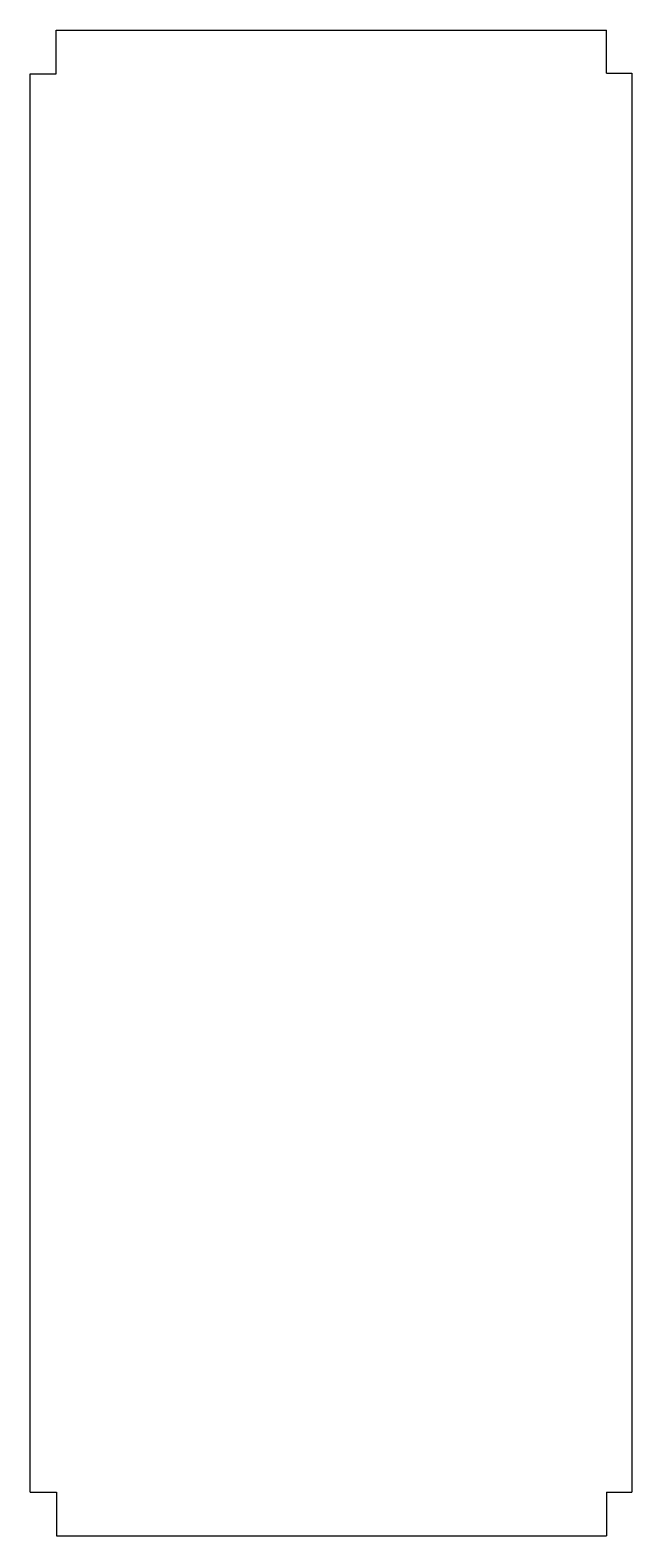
# Model space of a CAD drawing. Extents: x -1.66 to 1.91, y -4.3 to 4.61.
import ezdxf

# ---------------------------------------------------------------- set-up
doc = ezdxf.new("R2010")
doc.units = 0
doc.header["$MEASUREMENT"] = 0
doc.layers.add('VISIBLE', color=7, linetype='CONTINUOUS')

msp = doc.modelspace()

# ---------------------------------------------------------------- linework, layer by layer
at = {"layer": 'VISIBLE'}
for p, q in [((-1.5016, 4.6104), (1.7548, 4.6104)), ((-1.5016, 4.3524), (-1.5016, 4.6104)), ((1.7548, 4.3556), (1.7548, 4.6104)), ((-1.6555, 4.3524), (-1.5016, 4.3524)), ((-1.6555, -4.0361), (-1.6555, 4.3524)), ((1.7548, 4.3556), (1.906, 4.3556)), ((1.906, 4.3556), (1.906, -4.0361)), ((-1.6555, -4.0361), (-1.4994, -4.0361)), ((-1.4994, -4.0361), (-1.4994, -4.2951)), ((1.7548, -4.0361), (1.7548, -4.2951)), ((1.7548, -4.0361), (1.906, -4.0361)), ((-1.4994, -4.2951), (1.7548, -4.2951))]:
    msp.add_line(p, q, dxfattribs=at)

doc.saveas('drawing.dxf')
